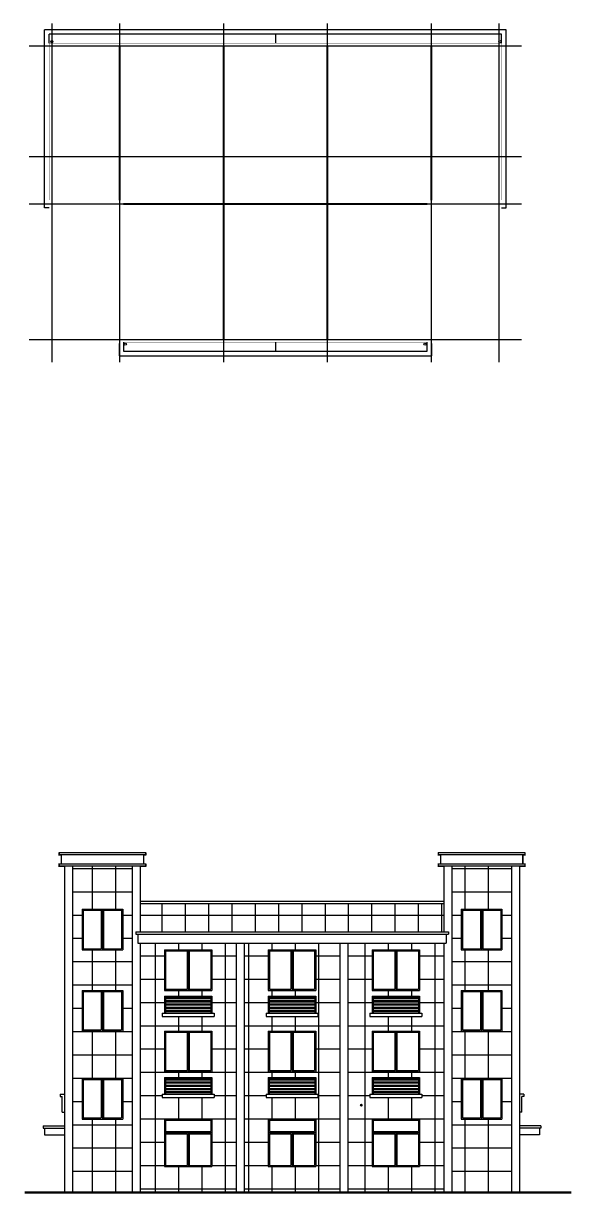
# Model space of a CAD drawing. Extents: x 389606 to 781446, y -84812 to 87496.
# Drawn here: x 448526 to 472854, y -5398 to 46441 of the extents above; entities that cross this region are included whole.
import ezdxf

# ---------------------------------------------------------------- set-up
doc = ezdxf.new("R2010")
doc.units = 0
doc.header["$LTSCALE"] = 1000
doc.header["$MEASUREMENT"] = 0
doc.layers.get('0').update_dxf_attribs({"linetype": 'CONTINUOUS'})
doc.layers.add('DOTE', color=5, linetype='CONTINUOUS')
doc.layers.add('WINDOW', color=4, linetype='CONTINUOUS')
pattern_1 = [(90, (226633.5, 117352.1), (-1031.875, 1e-13), []), (180, (226633.5, 117352.1), (-1e-13, -1031.875), [])]
pattern_2 = [(90, (231498.7, 114513.2), (-1031.875, 1e-13), []), (180, (231498.7, 114513.2), (-1e-13, -1031.875), [])]

msp = doc.modelspace()

# ---------------------------------------------------------------- hatches: boundary and pattern name
h = msp.add_hatch()
h.set_pattern_fill('ANSI37,_O', color=8, scale=650, angle=45)
h.set_pattern_definition(pattern_1)
h.paths.add_polyline_path([(450699.9, -5348.1), (453349.9, -5348.1), (453349.9, 9101.9), (450699.9, 9101.9)])
h.paths.add_polyline_path([(451124.9, -2098.1), (451124.9, -298.1), (452924.9, -298.1), (452924.9, -2098.1)], flags=16)
h.paths.add_polyline_path([(451174.9, -2048.1), (451174.9, -348.1), (451974.9, -348.1), (451974.9, -2048.1)], flags=0)
h.paths.add_polyline_path([(452074.9, -2048.1), (452074.9, -348.1), (452874.9, -348.1), (452874.9, -2048.1)], flags=0)
h.paths.add_polyline_path([(451124.9, 1801.9), (451124.9, 3601.9), (452924.9, 3601.9), (452924.9, 1801.9)], flags=16)
h.paths.add_polyline_path([(451174.9, 1851.9), (451174.9, 3551.9), (451974.9, 3551.9), (451974.9, 1851.9)], flags=0)
h.paths.add_polyline_path([(452074.9, 1851.9), (452074.9, 3551.9), (452874.9, 3551.9), (452874.9, 1851.9)], flags=0)
h.paths.add_polyline_path([(451124.9, 5401.9), (451124.9, 7201.9), (452924.9, 7201.9), (452924.9, 5401.9)], flags=16)
h.paths.add_polyline_path([(451174.9, 5451.9), (451174.9, 7151.9), (451974.9, 7151.9), (451974.9, 5451.9)], flags=0)
h.paths.add_polyline_path([(452074.9, 5451.9), (452074.9, 7151.9), (452874.9, 7151.9), (452874.9, 5451.9)], flags=0)
h = msp.add_hatch()
h.set_pattern_fill('ANSI37,_O', color=8, scale=650, angle=45)
h.set_pattern_definition(pattern_1)
h.paths.add_polyline_path([(470149.9, 9101.9), (467499.9, 9101.9), (467499.9, -5348.1), (470149.9, -5348.1)])
h.paths.add_polyline_path([(467924.9, 1801.9), (467924.9, 3601.9), (469724.9, 3601.9), (469724.9, 1801.9)], flags=16)
h.paths.add_polyline_path([(468874.9, 1851.9), (468874.9, 3551.9), (469674.9, 3551.9), (469674.9, 1851.9)], flags=0)
h.paths.add_polyline_path([(468774.9, 1851.9), (467974.9, 1851.9), (467974.9, 3551.9), (468774.9, 3551.9)], flags=0)
h.paths.add_polyline_path([(469724.9, -298.1), (469724.9, -2098.1), (467924.9, -2098.1), (467924.9, -298.1)], flags=16)
h.paths.add_polyline_path([(469674.9, -348.1), (469674.9, -2048.1), (468874.9, -2048.1), (468874.9, -348.1)], flags=0)
h.paths.add_polyline_path([(468774.9, -348.1), (468774.9, -2048.1), (467974.9, -2048.1), (467974.9, -348.1)], flags=0)
h.paths.add_polyline_path([(467924.9, 5401.9), (467924.9, 7201.9), (469724.9, 7201.9), (469724.9, 5401.9)], flags=16)
h.paths.add_polyline_path([(468874.9, 5451.9), (468874.9, 7151.9), (469674.9, 7151.9), (469674.9, 5451.9)], flags=0)
h.paths.add_polyline_path([(468774.9, 5451.9), (467974.9, 5451.9), (467974.9, 7151.9), (468774.9, 7151.9)], flags=0)
h = msp.add_hatch()
h.set_pattern_fill('ANSI37,_O', color=8, scale=650, angle=45)
h.set_pattern_definition(pattern_1)
h.paths.add_polyline_path([(453699.9, 7451.9), (453699.9, 6201.9), (467149.9, 6201.9), (467149.9, 7451.9)])
h = msp.add_hatch()
h.set_pattern_fill('ANSI37,_O', color=8, scale=650, angle=45)
h.set_pattern_definition(pattern_2)
h.paths.add_polyline_path([(457949.9, 5701.9), (453699.9, 5701.9), (453699.9, -5348.1), (457949.9, -5348.1)])
h.paths.add_polyline_path([(456974.9, -1148.1), (454674.9, -1148.1), (454674.9, -998.1), (454774.9, -998.1), (454774.9, -248.1), (456874.9, -248.1), (456874.9, -998.1), (456974.9, -998.1)], flags=16)
h.paths.add_polyline_path([(456874.9, -2098.1), (456874.9, -4198.1), (454774.9, -4198.1), (454774.9, -2098.1)], flags=16)
h.paths.add_polyline_path([(456874.9, 1.9), (454774.9, 1.9), (454774.9, 1801.9), (456874.9, 1801.9)], flags=16)
h.paths.add_polyline_path([(456824.9, 51.9), (455874.9, 51.9), (455874.9, 1751.9), (456824.9, 1751.9)], flags=0)
h.paths.add_polyline_path([(455774.9, 51.9), (454824.9, 51.9), (454824.9, 1751.9), (455774.9, 1751.9)], flags=0)
h.paths.add_polyline_path([(456974.9, 2451.9), (454674.9, 2451.9), (454674.9, 2601.9), (454774.9, 2601.9), (454774.9, 3351.9), (456874.9, 3351.9), (456874.9, 2601.9), (456974.9, 2601.9)], flags=16)
h.paths.add_polyline_path([(456874.9, 3601.9), (454774.9, 3601.9), (454774.9, 5401.9), (456874.9, 5401.9)], flags=16)
h.paths.add_polyline_path([(456824.9, 3651.9), (455874.9, 3651.9), (455874.9, 5351.9), (456824.9, 5351.9)], flags=0)
h.paths.add_polyline_path([(455774.9, 3651.9), (454824.9, 3651.9), (454824.9, 5351.9), (455774.9, 5351.9)], flags=0)
h = msp.add_hatch()
h.set_pattern_fill('ANSI37,_O', color=8, scale=650, angle=45)
h.set_pattern_definition(pattern_2)
h.paths.add_polyline_path([(458299.9, -5348.1), (462549.9, -5348.1), (462549.9, 5701.9), (458299.9, 5701.9)])
h.paths.add_polyline_path([(459374.9, -2098.1), (461474.9, -2098.1), (461474.9, -4198.1), (459374.9, -4198.1)], flags=16)
h.paths.add_polyline_path([(459274.9, -1148.1), (459274.9, -998.1), (459374.9, -998.1), (459374.9, -248.1), (461474.9, -248.1), (461474.9, -998.1), (461574.9, -998.1), (461574.9, -1148.1)], flags=16)
h.paths.add_polyline_path([(459374.9, 1.9), (459374.9, 1801.9), (461474.9, 1801.9), (461474.9, 1.9)], flags=16)
h.paths.add_polyline_path([(459424.9, 51.9), (459424.9, 1751.9), (460374.9, 1751.9), (460374.9, 51.9)], flags=0)
h.paths.add_polyline_path([(460474.9, 51.9), (460474.9, 1751.9), (461424.9, 1751.9), (461424.9, 51.9)], flags=0)
h.paths.add_polyline_path([(459274.9, 2451.9), (459274.9, 2601.9), (459374.9, 2601.9), (459374.9, 3351.9), (461474.9, 3351.9), (461474.9, 2601.9), (461574.9, 2601.9), (461574.9, 2451.9)], flags=16)
h.paths.add_polyline_path([(459374.9, 3601.9), (459374.9, 5401.9), (461474.9, 5401.9), (461474.9, 3601.9)], flags=16)
h.paths.add_polyline_path([(459424.9, 3651.9), (459424.9, 5351.9), (460374.9, 5351.9), (460374.9, 3651.9)], flags=0)
h.paths.add_polyline_path([(460474.9, 3651.9), (460474.9, 5351.9), (461424.9, 5351.9), (461424.9, 3651.9)], flags=0)
h = msp.add_hatch()
h.set_pattern_fill('ANSI37,_O', color=8, scale=650, angle=45)
h.set_pattern_definition(pattern_2)
h.paths.add_polyline_path([(462899.9, -5348.1), (467149.9, -5348.1), (467149.9, 5701.9), (462899.9, 5701.9)])
h.paths.add_polyline_path([(463974.9, -2098.1), (466074.9, -2098.1), (466074.9, -4198.1), (463974.9, -4198.1)], flags=16)
h.paths.add_polyline_path([(463874.9, -1148.1), (463874.9, -998.1), (463974.9, -998.1), (463974.9, -248.1), (466074.9, -248.1), (466074.9, -998.1), (466174.9, -998.1), (466174.9, -1148.1)], flags=16)
h.paths.add_polyline_path([(463974.9, 1.9), (463974.9, 1801.9), (466074.9, 1801.9), (466074.9, 1.9)], flags=16)
h.paths.add_polyline_path([(464024.9, 51.9), (464024.9, 1751.9), (464974.9, 1751.9), (464974.9, 51.9)], flags=0)
h.paths.add_polyline_path([(465074.9, 51.9), (465074.9, 1751.9), (466024.9, 1751.9), (466024.9, 51.9)], flags=0)
h.paths.add_polyline_path([(463874.9, 2451.9), (463874.9, 2601.9), (463974.9, 2601.9), (463974.9, 3351.9), (466074.9, 3351.9), (466074.9, 2601.9), (466174.9, 2601.9), (466174.9, 2451.9)], flags=16)
h.paths.add_polyline_path([(463974.9, 3601.9), (463974.9, 5401.9), (466074.9, 5401.9), (466074.9, 3601.9)], flags=16)
h.paths.add_polyline_path([(464024.9, 3651.9), (464024.9, 5351.9), (464974.9, 5351.9), (464974.9, 3651.9)], flags=0)
h.paths.add_polyline_path([(465074.9, 3651.9), (465074.9, 5351.9), (466024.9, 5351.9), (466024.9, 3651.9)], flags=0)
h = msp.add_hatch()
h.set_pattern_fill('ANSI32', color=8, scale=30, angle=315, style=0)
h.set_pattern_definition([(0, (608219.93, 106163.13), (4e-14, 142.875), []), (0, (608267.56, 106115.51), (4e-14, 142.875), [])])
h.paths.add_polyline_path([(456834.9, 2601.9), (456834.9, 3311.9), (454814.9, 3311.9), (454814.9, 2601.9)])
h = msp.add_hatch()
h.set_pattern_fill('ANSI32', color=8, scale=30, angle=315, style=0)
h.set_pattern_definition([(0, (612819.93, 106163.13), (4e-14, 142.875), []), (0, (612867.56, 106115.51), (4e-14, 142.875), [])])
h.paths.add_polyline_path([(461434.9, 2601.9), (461434.9, 3311.9), (459414.9, 3311.9), (459414.9, 2601.9)])
h = msp.add_hatch()
h.set_pattern_fill('ANSI32', color=8, scale=30, angle=315, style=0)
h.set_pattern_definition([(0, (617419.93, 106163.13), (4e-14, 142.875), []), (0, (617467.56, 106115.51), (4e-14, 142.875), [])])
h.paths.add_polyline_path([(466034.9, 2601.9), (466034.9, 3311.9), (464014.9, 3311.9), (464014.9, 2601.9)])
h = msp.add_hatch()
h.set_pattern_fill('ANSI32', color=8, scale=30, angle=315, style=0)
h.set_pattern_definition([(0, (608219.93, 102563.13), (4e-14, 142.875), []), (0, (608267.56, 102515.51), (4e-14, 142.875), [])])
h.paths.add_polyline_path([(456834.9, -998.1), (456834.9, -288.1), (454814.9, -288.1), (454814.9, -998.1)])
h = msp.add_hatch()
h.set_pattern_fill('ANSI32', color=8, scale=30, angle=315, style=0)
h.set_pattern_definition([(0, (612819.93, 102563.13), (4e-14, 142.875), []), (0, (612867.56, 102515.51), (4e-14, 142.875), [])])
h.paths.add_polyline_path([(461434.9, -998.1), (461434.9, -288.1), (459414.9, -288.1), (459414.9, -998.1)])
h = msp.add_hatch()
h.set_pattern_fill('ANSI32', color=8, scale=30, angle=315, style=0)
h.set_pattern_definition([(0, (617419.93, 102563.13), (4e-14, 142.875), []), (0, (617467.56, 102515.51), (4e-14, 142.875), [])])
h.paths.add_polyline_path([(466034.9, -998.1), (466034.9, -288.1), (464014.9, -288.1), (464014.9, -998.1)])
h = msp.add_hatch(color=256)
edge = h.paths.add_edge_path()
edge.add_arc((463496.4, -1479.6), 39.9, 0, 360)

# ---------------------------------------------------------------- linework, layer by layer
for p, q in [((449467.3, 38266.3), (449467.3, 46161.3)), ((469907.3, 46161.3), (449467.3, 46161.3)), ((469907.3, 38266.3), (469907.3, 46161.3)), ((469707.3, 45961.3), (449667.3, 45961.3)), ((449667.3, 45561.3), (449667.3, 45961.3)), ((459687.3, 45961.3), (459687.3, 45561.3)), ((469707.3, 45561.3), (469707.3, 45961.3)), ((449667.3, 38266.3), (449467.3, 38266.3)), ((469707.3, 38266.3), (469907.3, 38266.3)), ((452762.3, 32266.3), (452762.3, 31721.3)), ((452962.3, 32321.3), (452962.3, 31921.3)), ((459687.3, 32321.3), (459687.3, 31921.3)), ((466412.3, 31921.3), (466412.3, 32321.3)), ((466612.3, 31721.3), (466612.3, 32266.3)), ((452762.3, 31721.3), (466612.3, 31721.3)), ((452962.3, 31921.3), (466412.3, 31921.3)), ((450104.9, 9701.9), (450104.9, 9601.9)), ((453944.9, 9701.9), (450104.9, 9701.9)), ((453944.9, 9601.9), (450104.9, 9601.9)), ((450204.9, 9601.9), (450204.9, 9201.9)), ((453844.9, 9601.9), (453844.9, 9201.9)), ((453944.9, 9701.9), (453944.9, 9601.9)), ((470744.9, 9701.9), (466904.9, 9701.9)), ((466904.9, 9701.9), (466904.9, 9601.9)), ((470744.9, 9601.9), (466904.9, 9601.9)), ((467004.9, 9601.9), (467004.9, 9201.9)), ((470644.9, 9601.9), (470644.9, 9201.9)), ((470744.9, 9701.9), (470744.9, 9601.9)), ((453944.9, 9201.9), (450104.9, 9201.9)), ((450104.9, 9201.9), (450104.9, 9101.9)), ((453944.9, 9101.9), (450104.9, 9101.9)), ((450349.9, 9101.9), (450349.9, -5348.1)), ((450699.9, 9101.9), (450699.9, -5348.1)), ((453349.9, 9101.9), (453349.9, -5348.1)), ((453699.9, 9101.9), (453699.9, 6201.9)), ((453944.9, 9201.9), (453944.9, 9101.9)), ((466904.9, 9201.9), (466904.9, 9101.9)), ((470744.9, 9201.9), (466904.9, 9201.9)), ((470744.9, 9101.9), (466904.9, 9101.9)), ((467149.9, 9101.9), (467149.9, 6201.9)), ((467499.9, 9101.9), (467499.9, -5348.1)), ((470149.9, 9101.9), (470149.9, -5348.1)), ((470499.9, 9101.9), (470499.9, -5348.1)), ((470744.9, 9201.9), (470744.9, 9101.9)), ((453699.9, 7551.9), (467149.9, 7551.9)), ((453699.9, 7451.9), (467149.9, 7451.9)), ((453499.9, 6201.9), (467349.9, 6201.9)), ((453499.9, 6201.9), (453499.9, 6101.9)), ((453499.9, 6101.9), (467349.9, 6101.9)), ((453599.9, 6101.9), (453599.9, 5701.9)), ((467249.9, 6101.9), (467249.9, 5701.9)), ((467349.9, 6201.9), (467349.9, 6101.9)), ((453599.9, 5701.9), (467249.9, 5701.9)), ((453699.9, 5701.9), (453699.9, -5348.1)), ((457949.9, 5701.9), (457949.9, -5348.1)), ((458299.9, 5701.9), (458299.9, -5348.1)), ((462549.9, 5701.9), (462549.9, -5348.1)), ((462899.9, 5701.9), (462899.9, -5348.1)), ((467149.9, 5701.9), (467149.9, -5348.1)), ((454774.9, 3351.9), (454774.9, 2601.9)), ((454774.9, 3351.9), (456874.9, 3351.9)), ((454814.9, 3311.9), (454814.9, 2601.9)), ((454814.9, 3311.9), (456834.9, 3311.9)), ((456834.9, 3311.9), (456834.9, 2601.9)), ((456874.9, 3351.9), (456874.9, 2601.9)), ((459374.9, 3351.9), (461474.9, 3351.9)), ((459374.9, 3351.9), (459374.9, 2601.9)), ((459414.9, 3311.9), (461434.9, 3311.9)), ((459414.9, 3311.9), (459414.9, 2601.9)), ((461434.9, 3311.9), (461434.9, 2601.9)), ((461474.9, 3351.9), (461474.9, 2601.9)), ((463974.9, 3351.9), (466074.9, 3351.9)), ((463974.9, 3351.9), (463974.9, 2601.9)), ((464014.9, 3311.9), (466034.9, 3311.9)), ((464014.9, 3311.9), (464014.9, 2601.9)), ((466034.9, 3311.9), (466034.9, 2601.9)), ((466074.9, 3351.9), (466074.9, 2601.9)), ((454674.9, 2601.9), (454674.9, 2451.9)), ((454674.9, 2601.9), (456974.9, 2601.9)), ((456974.9, 2601.9), (456974.9, 2451.9)), ((459274.9, 2601.9), (461574.9, 2601.9)), ((459274.9, 2601.9), (459274.9, 2451.9)), ((461574.9, 2601.9), (461574.9, 2451.9)), ((463874.9, 2601.9), (466174.9, 2601.9)), ((463874.9, 2601.9), (463874.9, 2451.9)), ((466174.9, 2601.9), (466174.9, 2451.9)), ((454674.9, 2451.9), (456974.9, 2451.9)), ((459274.9, 2451.9), (461574.9, 2451.9)), ((463874.9, 2451.9), (466174.9, 2451.9)), ((454774.9, -248.1), (456874.9, -248.1)), ((454774.9, -248.1), (454774.9, -998.1)), ((454814.9, -288.1), (456834.9, -288.1)), ((454814.9, -288.1), (454814.9, -998.1)), ((456834.9, -288.1), (456834.9, -998.1)), ((456874.9, -248.1), (456874.9, -998.1)), ((459374.9, -248.1), (459374.9, -998.1)), ((459374.9, -248.1), (461474.9, -248.1)), ((459414.9, -288.1), (459414.9, -998.1)), ((459414.9, -288.1), (461434.9, -288.1)), ((461434.9, -288.1), (461434.9, -998.1)), ((461474.9, -248.1), (461474.9, -998.1)), ((463974.9, -248.1), (463974.9, -998.1)), ((463974.9, -248.1), (466074.9, -248.1)), ((464014.9, -288.1), (464014.9, -998.1)), ((464014.9, -288.1), (466034.9, -288.1)), ((466034.9, -288.1), (466034.9, -998.1)), ((466074.9, -248.1), (466074.9, -998.1)), ((450149.9, -998.1), (450149.9, -1098.1)), ((450149.9, -998.1), (450349.9, -998.1)), ((454674.9, -998.1), (456974.9, -998.1)), ((454674.9, -998.1), (454674.9, -1148.1)), ((456974.9, -998.1), (456974.9, -1148.1)), ((459274.9, -998.1), (459274.9, -1148.1)), ((459274.9, -998.1), (461574.9, -998.1)), ((461574.9, -998.1), (461574.9, -1148.1)), ((463874.9, -998.1), (463874.9, -1148.1)), ((463874.9, -998.1), (466174.9, -998.1)), ((466174.9, -998.1), (466174.9, -1148.1)), ((470699.9, -998.1), (470499.9, -998.1)), ((470699.9, -998.1), (470699.9, -1098.1)), ((450149.9, -1098.1), (450249.9, -1098.1)), ((450249.9, -1798.1), (450249.9, -1098.1)), ((454674.9, -1148.1), (456974.9, -1148.1)), ((459274.9, -1148.1), (461574.9, -1148.1)), ((463874.9, -1148.1), (466174.9, -1148.1)), ((470699.9, -1098.1), (470599.9, -1098.1)), ((470599.9, -1798.1), (470599.9, -1098.1)), ((450249.9, -1798.1), (450349.9, -1798.1)), ((470599.9, -1798.1), (470499.9, -1798.1)), ((449404.9, -2398.1), (450349.9, -2398.1)), ((449404.9, -2398.1), (449404.9, -2498.1)), ((449404.9, -2498.1), (450349.9, -2498.1)), ((449454.9, -2498.1), (449454.9, -2798.1)), ((471444.9, -2398.1), (470499.9, -2398.1)), ((471444.9, -2498.1), (470499.9, -2498.1)), ((471394.9, -2498.1), (471394.9, -2798.1)), ((471444.9, -2398.1), (471444.9, -2498.1)), ((449454.9, -2798.1), (450349.9, -2798.1)), ((471394.9, -2798.1), (470499.9, -2798.1))]:
    msp.add_line(p, q)
for points, const_width in [([(449667.3, 38616.3), (449667.3, 45561.3), (469707.3, 45561.3), (469707.3, 38616.3)], 10), ([(449787.3, 38616.3), (449787.3, 45441.3), (469587.3, 45441.3), (469587.3, 38616.3)], 10), ([(452962.3, 32441.3), (466412.3, 32441.3)], 10), ([(452962.3, 32321.3), (466412.3, 32321.3)], 10), ([(450349.9, -5348.1), (450349.9, 9101.9), (450104.9, 9101.9), (450104.9, 9201.9), (450204.9, 9201.9), (450204.9, 9601.9), (450104.9, 9601.9), (450104.9, 9701.9), (453944.9, 9701.9), (453944.9, 9601.9), (453844.9, 9601.9), (453844.9, 9201.9), (453944.9, 9201.9), (453944.9, 9101.9), (453699.9, 9101.9), (453699.9, 7551.9), (467149.9, 7551.9), (467149.9, 9101.9), (466904.9, 9101.9), (466904.9, 9201.9), (467004.9, 9201.9), (467004.9, 9601.9), (466904.9, 9601.9), (466904.9, 9701.9), (470744.9, 9701.9), (470744.9, 9601.9), (470644.9, 9601.9), (470644.9, 9201.9), (470744.9, 9201.9), (470744.9, 9101.9), (470499.9, 9101.9), (470499.9, -5348.1)], 50), ([(448576.5, -5348.1), (472804, -5348.1)], 100)]:
    msp.add_lwpolyline(points, dxfattribs=dict(const_width=const_width))
for centre, radius in [((449787.3, 45633.5), 50), ((469638.1, 45633.5), 50), ((453040.6, 32231.5), 50), ((466314.6, 32231.5), 50), ((463496.4, -1479.6), 39.9)]:
    msp.add_circle(centre, radius)
at = {"layer": 'DOTE'}
for p, q in [((449787.3, 46441.3), (449787.3, 31441.3)), ((452787.3, 46441.3), (452787.3, 31441.3)), ((457387.3, 46441.3), (457387.3, 31441.3)), ((461987.3, 46441.3), (461987.3, 31441.3)), ((466587.3, 46441.3), (466587.3, 31441.3)), ((469587.3, 46441.3), (469587.3, 31441.3)), ((448787.3, 45441.3), (470587.3, 45441.3)), ((448787.3, 40541.3), (470587.3, 40541.3)), ((448787.3, 38441.3), (470587.3, 38441.3)), ((448787.3, 32441.3), (470587.3, 32441.3))]:
    msp.add_line(p, q, dxfattribs=at)
at = {"layer": 'WINDOW'}
for p, q in [((452772.3, 45441.3), (452772.3, 38616.3)), ((452802.3, 45441.3), (452802.3, 38616.3)), ((457372.3, 45441.3), (457372.3, 32441.3)), ((457402.3, 45441.3), (457402.3, 32441.3)), ((461972.3, 45441.3), (461972.3, 32441.3)), ((462002.3, 45441.3), (462002.3, 32441.3)), ((466572.3, 45441.3), (466572.3, 38616.3)), ((466602.3, 45441.3), (466602.3, 38616.3)), ((452962.3, 38456.3), (466412.3, 38456.3)), ((452962.3, 38426.3), (466412.3, 38426.3)), ((451124.9, 7201.9), (451124.9, 5401.9)), ((451124.9, 7201.9), (452924.9, 7201.9)), ((451174.9, 7151.9), (451174.9, 5451.9)), ((451174.9, 7151.9), (451974.9, 7151.9)), ((451974.9, 7151.9), (451974.9, 5451.9)), ((452024.9, 7201.9), (452024.9, 5401.9)), ((452074.9, 7151.9), (452874.9, 7151.9)), ((452074.9, 7151.9), (452074.9, 5451.9)), ((452874.9, 7151.9), (452874.9, 5451.9)), ((452924.9, 7201.9), (452924.9, 5401.9)), ((467924.9, 7201.9), (469724.9, 7201.9)), ((467924.9, 7201.9), (467924.9, 5401.9)), ((467974.9, 7151.9), (468774.9, 7151.9)), ((467974.9, 7151.9), (467974.9, 5451.9)), ((468774.9, 7151.9), (468774.9, 5451.9)), ((468824.9, 7201.9), (468824.9, 5401.9)), ((468874.9, 7151.9), (468874.9, 5451.9)), ((468874.9, 7151.9), (469674.9, 7151.9)), ((469674.9, 7151.9), (469674.9, 5451.9)), ((469724.9, 7201.9), (469724.9, 5401.9)), ((451124.9, 5401.9), (452924.9, 5401.9)), ((451174.9, 5451.9), (451974.9, 5451.9)), ((452074.9, 5451.9), (452874.9, 5451.9)), ((454774.9, 5401.9), (454774.9, 3601.9)), ((454774.9, 5401.9), (456874.9, 5401.9)), ((454824.9, 5351.9), (454824.9, 3651.9)), ((454824.9, 5351.9), (455774.9, 5351.9)), ((455774.9, 5351.9), (455774.9, 3651.9)), ((455824.9, 5401.9), (455824.9, 3601.9)), ((455874.9, 5351.9), (455874.9, 3651.9)), ((455874.9, 5351.9), (456824.9, 5351.9)), ((456824.9, 5351.9), (456824.9, 3651.9)), ((456874.9, 5401.9), (456874.9, 3601.9)), ((459374.9, 5401.9), (461474.9, 5401.9)), ((459374.9, 5401.9), (459374.9, 3601.9)), ((459424.9, 5351.9), (460374.9, 5351.9)), ((459424.9, 5351.9), (459424.9, 3651.9)), ((460374.9, 5351.9), (460374.9, 3651.9)), ((460424.9, 5401.9), (460424.9, 3601.9)), ((460474.9, 5351.9), (461424.9, 5351.9)), ((460474.9, 5351.9), (460474.9, 3651.9)), ((461424.9, 5351.9), (461424.9, 3651.9)), ((461474.9, 5401.9), (461474.9, 3601.9)), ((463974.9, 5401.9), (466074.9, 5401.9)), ((463974.9, 5401.9), (463974.9, 3601.9)), ((464024.9, 5351.9), (464974.9, 5351.9)), ((464024.9, 5351.9), (464024.9, 3651.9)), ((464974.9, 5351.9), (464974.9, 3651.9)), ((465024.9, 5401.9), (465024.9, 3601.9)), ((465074.9, 5351.9), (466024.9, 5351.9)), ((465074.9, 5351.9), (465074.9, 3651.9)), ((466024.9, 5351.9), (466024.9, 3651.9)), ((466074.9, 5401.9), (466074.9, 3601.9)), ((467924.9, 5401.9), (469724.9, 5401.9)), ((467974.9, 5451.9), (468774.9, 5451.9)), ((468874.9, 5451.9), (469674.9, 5451.9)), ((454824.9, 3651.9), (455774.9, 3651.9)), ((455874.9, 3651.9), (456824.9, 3651.9)), ((459424.9, 3651.9), (460374.9, 3651.9)), ((460474.9, 3651.9), (461424.9, 3651.9)), ((464024.9, 3651.9), (464974.9, 3651.9)), ((465074.9, 3651.9), (466024.9, 3651.9)), ((451124.9, 3601.9), (451124.9, 1801.9)), ((451124.9, 3601.9), (452924.9, 3601.9)), ((451174.9, 3551.9), (451174.9, 1851.9)), ((451174.9, 3551.9), (451974.9, 3551.9)), ((451974.9, 3551.9), (451974.9, 1851.9)), ((452024.9, 3601.9), (452024.9, 1801.9)), ((452074.9, 3551.9), (452874.9, 3551.9)), ((452074.9, 3551.9), (452074.9, 1851.9)), ((452874.9, 3551.9), (452874.9, 1851.9)), ((452924.9, 3601.9), (452924.9, 1801.9)), ((454774.9, 3601.9), (456874.9, 3601.9)), ((459374.9, 3601.9), (461474.9, 3601.9)), ((463974.9, 3601.9), (466074.9, 3601.9)), ((467924.9, 3601.9), (469724.9, 3601.9)), ((467924.9, 3601.9), (467924.9, 1801.9)), ((467974.9, 3551.9), (468774.9, 3551.9)), ((467974.9, 3551.9), (467974.9, 1851.9)), ((468774.9, 3551.9), (468774.9, 1851.9)), ((468824.9, 3601.9), (468824.9, 1801.9)), ((468874.9, 3551.9), (468874.9, 1851.9)), ((468874.9, 3551.9), (469674.9, 3551.9)), ((469674.9, 3551.9), (469674.9, 1851.9)), ((469724.9, 3601.9), (469724.9, 1801.9)), ((451124.9, 1801.9), (452924.9, 1801.9)), ((451174.9, 1851.9), (451974.9, 1851.9)), ((452074.9, 1851.9), (452874.9, 1851.9)), ((454774.9, 1801.9), (456874.9, 1801.9)), ((454774.9, 1801.9), (454774.9, 1.9)), ((454824.9, 1751.9), (455774.9, 1751.9)), ((454824.9, 1751.9), (454824.9, 51.9)), ((455774.9, 1751.9), (455774.9, 51.9)), ((455824.9, 1801.9), (455824.9, 1.9)), ((455874.9, 1751.9), (456824.9, 1751.9)), ((455874.9, 1751.9), (455874.9, 51.9)), ((456824.9, 1751.9), (456824.9, 51.9)), ((456874.9, 1801.9), (456874.9, 1.9)), ((459374.9, 1801.9), (459374.9, 1.9)), ((459374.9, 1801.9), (461474.9, 1801.9)), ((459424.9, 1751.9), (459424.9, 51.9)), ((459424.9, 1751.9), (460374.9, 1751.9)), ((460374.9, 1751.9), (460374.9, 51.9)), ((460424.9, 1801.9), (460424.9, 1.9)), ((460474.9, 1751.9), (460474.9, 51.9)), ((460474.9, 1751.9), (461424.9, 1751.9)), ((461424.9, 1751.9), (461424.9, 51.9)), ((461474.9, 1801.9), (461474.9, 1.9)), ((463974.9, 1801.9), (463974.9, 1.9)), ((463974.9, 1801.9), (466074.9, 1801.9)), ((464024.9, 1751.9), (464024.9, 51.9)), ((464024.9, 1751.9), (464974.9, 1751.9)), ((464974.9, 1751.9), (464974.9, 51.9)), ((465024.9, 1801.9), (465024.9, 1.9)), ((465074.9, 1751.9), (465074.9, 51.9)), ((465074.9, 1751.9), (466024.9, 1751.9)), ((466024.9, 1751.9), (466024.9, 51.9)), ((466074.9, 1801.9), (466074.9, 1.9)), ((467924.9, 1801.9), (469724.9, 1801.9)), ((467974.9, 1851.9), (468774.9, 1851.9)), ((468874.9, 1851.9), (469674.9, 1851.9)), ((454774.9, 1.9), (456874.9, 1.9)), ((454824.9, 51.9), (455774.9, 51.9)), ((455874.9, 51.9), (456824.9, 51.9)), ((459374.9, 1.9), (461474.9, 1.9)), ((459424.9, 51.9), (460374.9, 51.9)), ((460474.9, 51.9), (461424.9, 51.9)), ((463974.9, 1.9), (466074.9, 1.9)), ((464024.9, 51.9), (464974.9, 51.9)), ((465074.9, 51.9), (466024.9, 51.9)), ((451124.9, -298.1), (451124.9, -2098.1)), ((451124.9, -298.1), (452924.9, -298.1)), ((451174.9, -348.1), (451974.9, -348.1)), ((451174.9, -348.1), (451174.9, -2048.1)), ((451974.9, -348.1), (451974.9, -2048.1)), ((452024.9, -298.1), (452024.9, -2098.1)), ((452074.9, -348.1), (452074.9, -2048.1)), ((452074.9, -348.1), (452874.9, -348.1)), ((452874.9, -348.1), (452874.9, -2048.1)), ((452924.9, -298.1), (452924.9, -2098.1)), ((467924.9, -298.1), (469724.9, -298.1)), ((467924.9, -298.1), (467924.9, -2098.1)), ((467974.9, -348.1), (467974.9, -2048.1)), ((467974.9, -348.1), (468774.9, -348.1)), ((468774.9, -348.1), (468774.9, -2048.1)), ((468824.9, -298.1), (468824.9, -2098.1)), ((468874.9, -348.1), (469674.9, -348.1)), ((468874.9, -348.1), (468874.9, -2048.1)), ((469674.9, -348.1), (469674.9, -2048.1)), ((469724.9, -298.1), (469724.9, -2098.1)), ((451174.9, -2048.1), (451974.9, -2048.1)), ((452074.9, -2048.1), (452874.9, -2048.1)), ((467974.9, -2048.1), (468774.9, -2048.1)), ((468874.9, -2048.1), (469674.9, -2048.1)), ((451124.9, -2098.1), (452924.9, -2098.1)), ((454774.9, -2098.1), (454774.9, -4198.1)), ((454774.9, -2098.1), (456874.9, -2098.1)), ((454824.9, -2148.1), (454824.9, -2648.1)), ((454824.9, -2148.1), (456824.9, -2148.1)), ((456824.9, -2148.1), (456824.9, -2648.1)), ((456874.9, -2098.1), (456874.9, -4198.1)), ((459374.9, -2098.1), (461474.9, -2098.1)), ((459374.9, -2098.1), (459374.9, -4198.1)), ((459424.9, -2148.1), (461424.9, -2148.1)), ((459424.9, -2148.1), (459424.9, -2648.1)), ((461424.9, -2148.1), (461424.9, -2648.1)), ((461474.9, -2098.1), (461474.9, -4198.1)), ((463974.9, -2098.1), (466074.9, -2098.1)), ((463974.9, -2098.1), (463974.9, -4198.1)), ((464024.9, -2148.1), (466024.9, -2148.1)), ((464024.9, -2148.1), (464024.9, -2648.1)), ((466024.9, -2148.1), (466024.9, -2648.1)), ((466074.9, -2098.1), (466074.9, -4198.1)), ((467924.9, -2098.1), (469724.9, -2098.1)), ((454774.9, -2698.1), (456874.9, -2698.1)), ((454824.9, -2648.1), (456824.9, -2648.1)), ((454824.9, -2748.1), (455774.9, -2748.1)), ((454824.9, -2748.1), (454824.9, -4148.1)), ((455774.9, -2748.1), (455774.9, -4148.1)), ((455824.9, -2698.1), (455824.9, -4198.1)), ((455874.9, -2748.1), (455874.9, -4148.1)), ((455874.9, -2748.1), (456824.9, -2748.1)), ((456824.9, -2748.1), (456824.9, -4148.1)), ((459374.9, -2698.1), (461474.9, -2698.1)), ((459424.9, -2648.1), (461424.9, -2648.1)), ((459424.9, -2748.1), (460374.9, -2748.1)), ((459424.9, -2748.1), (459424.9, -4148.1)), ((460374.9, -2748.1), (460374.9, -4148.1)), ((460424.9, -2698.1), (460424.9, -4198.1)), ((460474.9, -2748.1), (461424.9, -2748.1)), ((460474.9, -2748.1), (460474.9, -4148.1)), ((461424.9, -2748.1), (461424.9, -4148.1)), ((463974.9, -2698.1), (466074.9, -2698.1)), ((464024.9, -2648.1), (466024.9, -2648.1)), ((464024.9, -2748.1), (464974.9, -2748.1)), ((464024.9, -2748.1), (464024.9, -4148.1)), ((464974.9, -2748.1), (464974.9, -4148.1)), ((465024.9, -2698.1), (465024.9, -4198.1)), ((465074.9, -2748.1), (465074.9, -4148.1)), ((465074.9, -2748.1), (466024.9, -2748.1)), ((466024.9, -2748.1), (466024.9, -4148.1)), ((454774.9, -4198.1), (456874.9, -4198.1)), ((454824.9, -4148.1), (455774.9, -4148.1)), ((455874.9, -4148.1), (456824.9, -4148.1)), ((459374.9, -4198.1), (461474.9, -4198.1)), ((459424.9, -4148.1), (460374.9, -4148.1)), ((460474.9, -4148.1), (461424.9, -4148.1)), ((463974.9, -4198.1), (466074.9, -4198.1)), ((464024.9, -4148.1), (464974.9, -4148.1)), ((465074.9, -4148.1), (466024.9, -4148.1))]:
    msp.add_line(p, q, dxfattribs=at)

doc.saveas('drawing.dxf')
